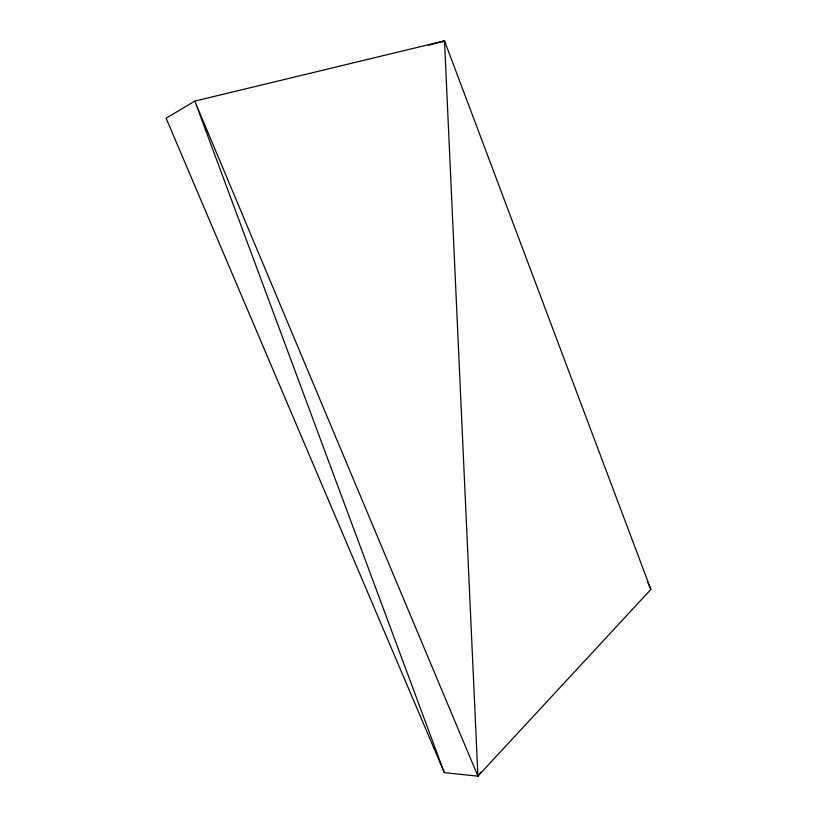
<?xml version="1.0" encoding="UTF-8"?>
<svg xmlns="http://www.w3.org/2000/svg" width="817" height="817" viewBox="0 0 817 817"><rect width="100%" height="100%" fill="white"/><g stroke="black" fill="none" stroke-linecap="round" stroke-linejoin="round"><path stroke-width="1.23" d="M444.295 772.637L194.814 101.104L477.914 776.15L650.883 589.435L444.509 40.85L194.814 101.104L166.117 118.24L444.295 772.637L477.914 776.15L481.009 772.096M442.293 42.004L444.509 40.85L477.914 776.15M428.568 45.282L444.509 40.85M647.278 581.265L650.883 589.435"/></g></svg>
